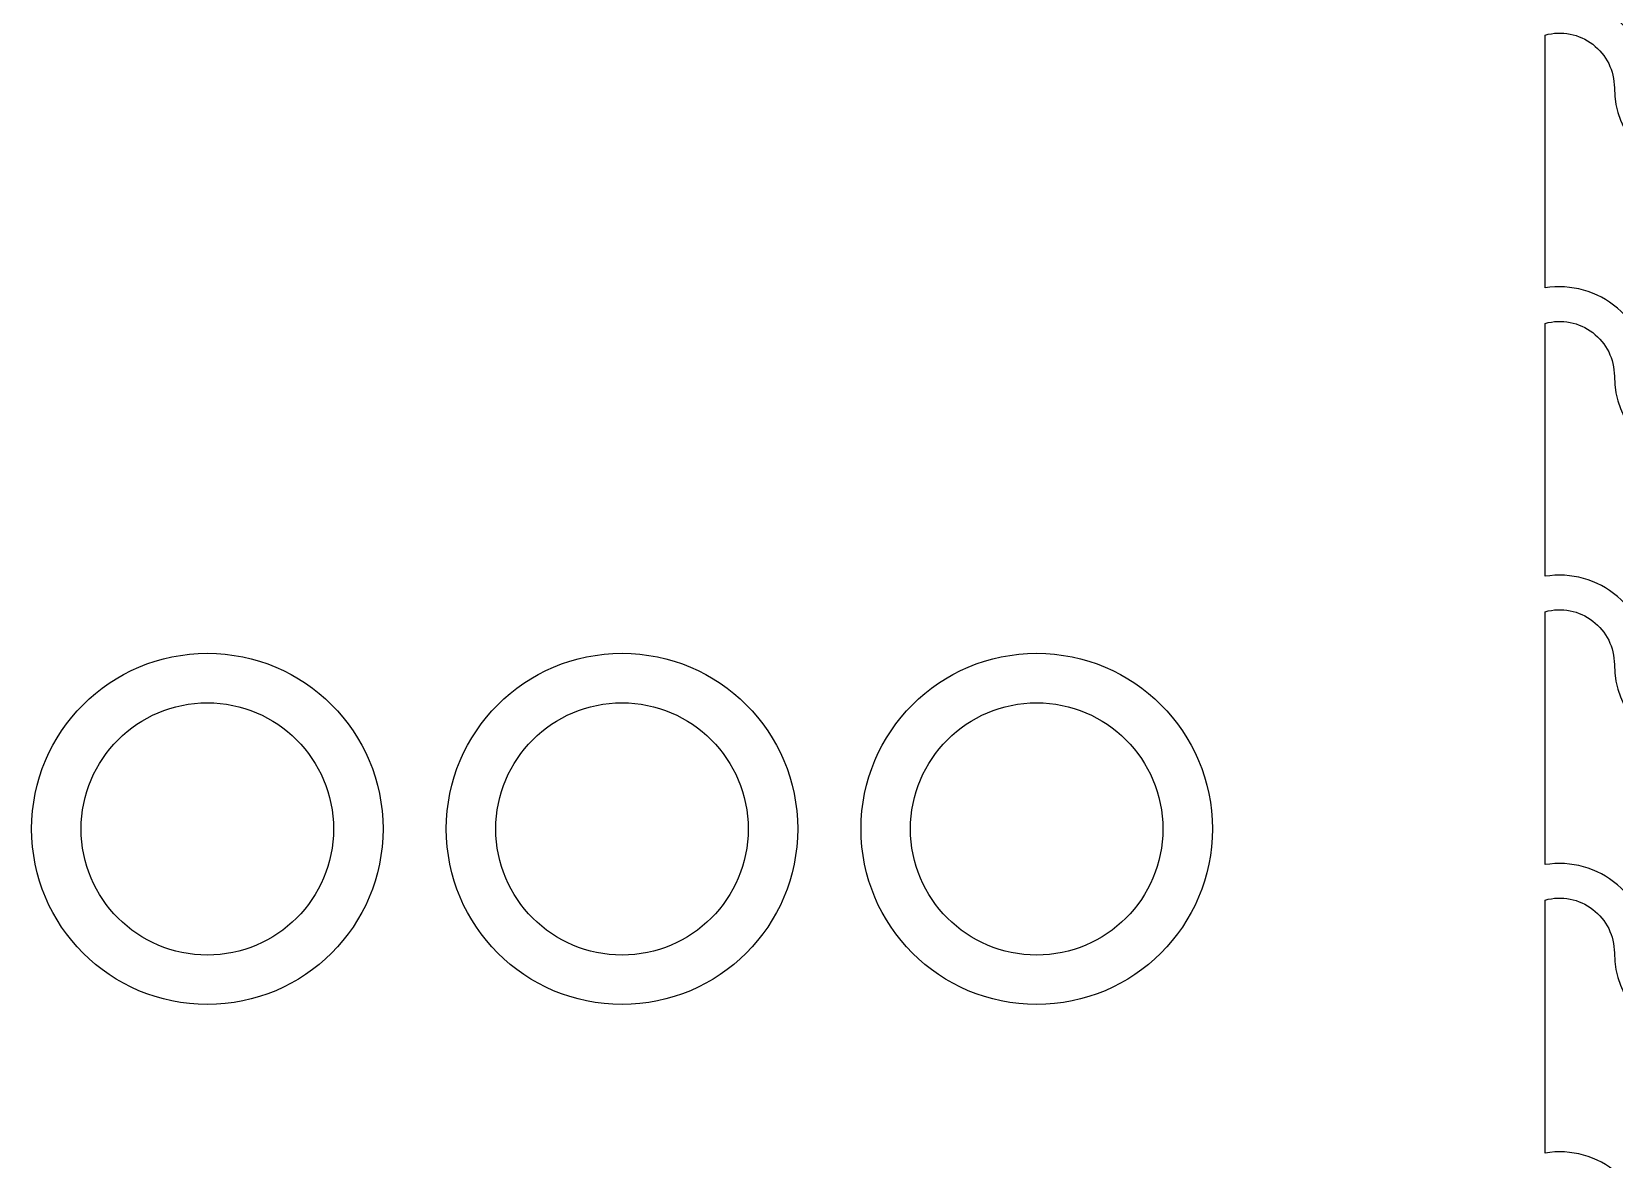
# Model space of a CAD drawing. Header units: millimetres. Extents: x 24 to 345, y 12 to 201.
# Drawn here: x 71.177 to 73.371, y 33.608 to 35.172 of the extents above; entities that cross this region are included whole.
import ezdxf

# ---------------------------------------------------------------- set-up
doc = ezdxf.new("R2010")
doc.units = ezdxf.units.MM
doc.header["$MEASUREMENT"] = 0
doc.layers.add('5th metal (rf+ground)', color=240, linetype='Continuous')

msp = doc.modelspace()

# ---------------------------------------------------------------- linework, layer by layer
at = {"layer": '5th metal (rf+ground)'}
for points in [[(73.4193, 35.09421, 0.4624981), (73.2753, 35.21659), (73.2753, 35.56753, -0.4945431), (73.3713, 35.49421, 0.8959788), (73.61633, 35.46724, -0.8687853), (73.5953, 35.31821, 0.8959788), (73.56833, 35.07318, -0.8687853)], [(73.4193, 35.09421, 0.4624981), (73.2753, 35.21659), (73.2753, 35.56753, -0.4945431), (73.3713, 35.49421, 0.8959788), (73.61633, 35.46724, -0.8687853), (73.5953, 35.31821, 0.8959788), (73.56833, 35.07318, -0.8687853)], [(73.4193, 35.09421, 0.4624981), (73.2753, 35.21659), (73.2753, 35.56753, -0.4945431), (73.3713, 35.49421, 0.8959788), (73.61633, 35.46724, -0.8687853), (73.5953, 35.31821, 0.8959788), (73.56833, 35.07318, -0.8687853)], [(73.4193, 35.09421, 0.4624981), (73.2753, 35.21659), (73.2753, 35.56753, -0.4945431), (73.3713, 35.49421, 0.8959788), (73.61633, 35.46724, -0.8687853), (73.5953, 35.31821, 0.8959788), (73.56833, 35.07318, -0.8687853)], [(73.4193, 34.69421, 0.4624981), (73.2753, 34.81659), (73.2753, 35.16753, -0.4945431), (73.3713, 35.09421, 0.8959788), (73.61633, 35.06724, -0.8687853), (73.5953, 34.91821, 0.8959788), (73.56833, 34.67318, -0.8687853)], [(73.4193, 34.69421, 0.4624981), (73.2753, 34.81659), (73.2753, 35.16753, -0.4945431), (73.3713, 35.09421, 0.8959788), (73.61633, 35.06724, -0.8687853), (73.5953, 34.91821, 0.8959788), (73.56833, 34.67318, -0.8687853)], [(73.4193, 34.69421, 0.4624981), (73.2753, 34.81659), (73.2753, 35.16753, -0.4945431), (73.3713, 35.09421, 0.8959788), (73.61633, 35.06724, -0.8687853), (73.5953, 34.91821, 0.8959788), (73.56833, 34.67318, -0.8687853)], [(73.4193, 34.69421, 0.4624981), (73.2753, 34.81659), (73.2753, 35.16753, -0.4945431), (73.3713, 35.09421, 0.8959788), (73.61633, 35.06724, -0.8687853), (73.5953, 34.91821, 0.8959788), (73.56833, 34.67318, -0.8687853)], [(73.4193, 34.29421, 0.4624981), (73.2753, 34.41659), (73.2753, 34.76753, -0.4945431), (73.3713, 34.69421, 0.8959788), (73.61633, 34.66724, -0.8687853), (73.5953, 34.51821, 0.8959788), (73.56833, 34.27318, -0.8687853)], [(73.4193, 34.29421, 0.4624981), (73.2753, 34.41659), (73.2753, 34.76753, -0.4945431), (73.3713, 34.69421, 0.8959788), (73.61633, 34.66724, -0.8687853), (73.5953, 34.51821, 0.8959788), (73.56833, 34.27318, -0.8687853)], [(73.4193, 34.29421, 0.4624981), (73.2753, 34.41659), (73.2753, 34.76753, -0.4945431), (73.3713, 34.69421, 0.8959788), (73.61633, 34.66724, -0.8687853), (73.5953, 34.51821, 0.8959788), (73.56833, 34.27318, -0.8687853)], [(73.4193, 34.29421, 0.4624981), (73.2753, 34.41659), (73.2753, 34.76753, -0.4945431), (73.3713, 34.69421, 0.8959788), (73.61633, 34.66724, -0.8687853), (73.5953, 34.51821, 0.8959788), (73.56833, 34.27318, -0.8687853)], [(73.4193, 33.89421, 0.4624981), (73.2753, 34.01659), (73.2753, 34.36753, -0.4945431), (73.3713, 34.29421, 0.8959788), (73.61633, 34.26724, -0.8687853), (73.5953, 34.11821, 0.8959788), (73.56833, 33.87318, -0.8687853)], [(73.4193, 33.89421, 0.4624981), (73.2753, 34.01659), (73.2753, 34.36753, -0.4945431), (73.3713, 34.29421, 0.8959788), (73.61633, 34.26724, -0.8687853), (73.5953, 34.11821, 0.8959788), (73.56833, 33.87318, -0.8687853)], [(73.4193, 33.89421, 0.4624981), (73.2753, 34.01659), (73.2753, 34.36753, -0.4945431), (73.3713, 34.29421, 0.8959788), (73.61633, 34.26724, -0.8687853), (73.5953, 34.11821, 0.8959788), (73.56833, 33.87318, -0.8687853)], [(73.4193, 33.89421, 0.4624981), (73.2753, 34.01659), (73.2753, 34.36753, -0.4945431), (73.3713, 34.29421, 0.8959788), (73.61633, 34.26724, -0.8687853), (73.5953, 34.11821, 0.8959788), (73.56833, 33.87318, -0.8687853)], [(73.4193, 33.49421, 0.4624981), (73.2753, 33.61659), (73.2753, 33.96753, -0.4945431), (73.3713, 33.89421, 0.8959788), (73.61633, 33.86724, -0.8687853), (73.5953, 33.71821, 0.8959788), (73.56833, 33.47318, -0.8687853)], [(73.4193, 33.49421, 0.4624981), (73.2753, 33.61659), (73.2753, 33.96753, -0.4945431), (73.3713, 33.89421, 0.8959788), (73.61633, 33.86724, -0.8687853), (73.5953, 33.71821, 0.8959788), (73.56833, 33.47318, -0.8687853)], [(73.4193, 33.49421, 0.4624981), (73.2753, 33.61659), (73.2753, 33.96753, -0.4945431), (73.3713, 33.89421, 0.8959788), (73.61633, 33.86724, -0.8687853), (73.5953, 33.71821, 0.8959788), (73.56833, 33.47318, -0.8687853)], [(73.4193, 33.49421, 0.4624981), (73.2753, 33.61659), (73.2753, 33.96753, -0.4945431), (73.3713, 33.89421, 0.8959788), (73.61633, 33.86724, -0.8687853), (73.5953, 33.71821, 0.8959788), (73.56833, 33.47318, -0.8687853)]]:
    msp.add_lwpolyline(points, format="xyb", close=True, dxfattribs=at)
for centre, radius in [((71.4203, 34.06617), 0.2436), ((71.4203, 34.06617), 0.2436), ((71.4203, 34.06617), 0.2436), ((71.4203, 34.06617), 0.2436), ((71.9953, 34.06617), 0.2436), ((71.9953, 34.06617), 0.2436), ((71.9953, 34.06617), 0.2436), ((71.9953, 34.06617), 0.2436), ((72.5703, 34.06617), 0.2436), ((72.5703, 34.06617), 0.2436), ((72.5703, 34.06617), 0.2436), ((72.5703, 34.06617), 0.2436), ((71.4203, 34.06617), 0.175), ((71.4203, 34.06617), 0.175), ((71.4203, 34.06617), 0.175), ((71.4203, 34.06617), 0.175), ((71.9953, 34.06617), 0.175), ((71.9953, 34.06617), 0.175), ((71.9953, 34.06617), 0.175), ((71.9953, 34.06617), 0.175), ((72.5703, 34.06617), 0.175), ((72.5703, 34.06617), 0.175), ((72.5703, 34.06617), 0.175), ((72.5703, 34.06617), 0.175)]:
    msp.add_circle(centre, radius, dxfattribs=at)

doc.saveas('drawing.dxf')
